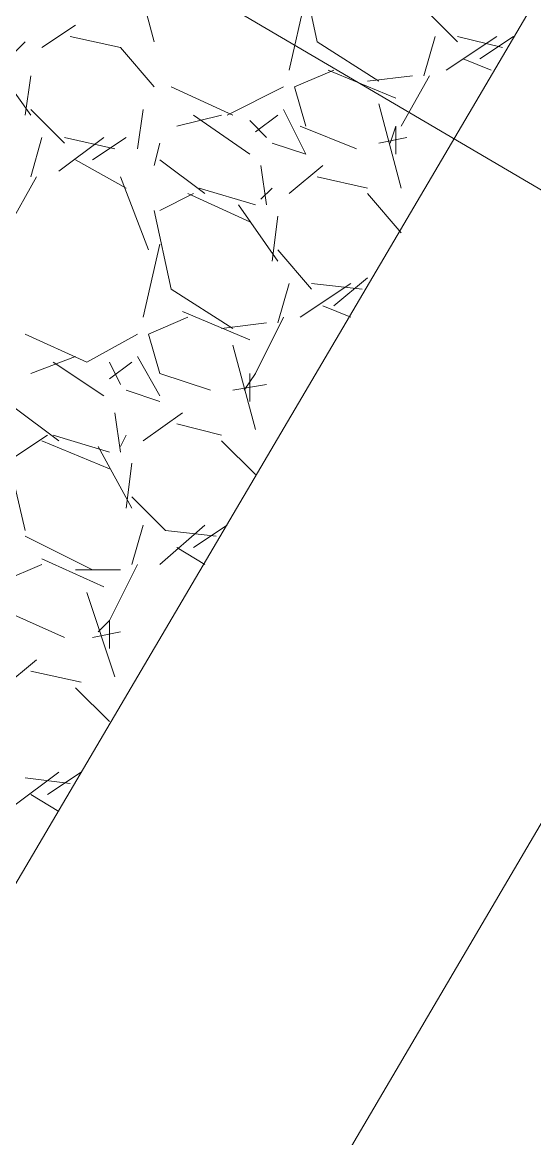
# Model space of a CAD drawing. Header units: metres. Extents: x 535260 to 535657, y 1837171 to 1837447.
# Drawn here: x 535427.725 to 535428.637, y 1837300.838 to 1837302.825 of the extents above; entities that cross this region are included whole.
import ezdxf

# ---------------------------------------------------------------- set-up
doc = ezdxf.new("R2010")
doc.units = ezdxf.units.M
doc.header["$MEASUREMENT"] = 0
doc.layers.add('Level 38', color=1, linetype='Continuous', lineweight=0)
doc.layers.add('Level 42', color=1, linetype='Continuous', lineweight=0)

msp = doc.modelspace()

# ---------------------------------------------------------------- linework, layer by layer
at = {"layer": 'Level 38', "color": 7, "linetype": 'Continuous', "lineweight": 0}
msp.add_line((535449.78, 1837290.11), (535426.55, 1837303.76), dxfattribs=at)
msp.add_line((535449.78, 1837290.11), (535426.55, 1837303.76), dxfattribs=at)
at = {"layer": 'Level 42', "color": 7, "linetype": 'Continuous', "lineweight": 0}
for p, q in [((535427.14, 1837298.83), (535431.14, 1837305.64)), ((535427.14, 1837298.83), (535431.14, 1837305.64)), ((535426.87, 1837299.86), (535430.12, 1837305.38)), ((535426.87, 1837299.86), (535430.12, 1837305.38)), ((535427.96, 1837302.79), (535427.92, 1837302.94)), ((535427.96, 1837302.79), (535427.92, 1837302.94)), ((535428.22, 1837302.93), (535428.25, 1837302.79)), ((535428.22, 1837302.93), (535428.25, 1837302.79)), ((535428.23, 1837302.87), (535428.2, 1837302.74)), ((535428.23, 1837302.87), (535428.2, 1837302.74)), ((535428.44, 1837302.85), (535428.5, 1837302.79)), ((535428.44, 1837302.85), (535428.5, 1837302.79)), ((535427.76, 1837302.78), (535427.82, 1837302.82)), ((535427.76, 1837302.78), (535427.82, 1837302.82)), ((535427.81, 1837302.8), (535427.9, 1837302.78)), ((535427.81, 1837302.8), (535427.9, 1837302.78)), ((535428.44, 1837302.73), (535428.46, 1837302.8)), ((535428.44, 1837302.73), (535428.46, 1837302.8)), ((535428.48, 1837302.74), (535428.57, 1837302.8)), ((535428.48, 1837302.74), (535428.57, 1837302.8)), ((535428.5, 1837302.8), (535428.58, 1837302.78)), ((535428.5, 1837302.8), (535428.58, 1837302.78)), ((535428.54, 1837302.76), (535428.6, 1837302.8)), ((535428.54, 1837302.76), (535428.6, 1837302.8)), ((535427.73, 1837302.79), (535427.71, 1837302.77)), ((535427.73, 1837302.79), (535427.71, 1837302.77)), ((535427.9, 1837302.78), (535427.96, 1837302.71)), ((535427.9, 1837302.78), (535427.96, 1837302.71)), ((535428.25, 1837302.79), (535428.36, 1837302.72)), ((535428.25, 1837302.79), (535428.36, 1837302.72)), ((535428.51, 1837302.76), (535428.56, 1837302.74)), ((535428.51, 1837302.76), (535428.56, 1837302.74)), ((535428.21, 1837302.71), (535428.28, 1837302.74)), ((535428.21, 1837302.71), (535428.28, 1837302.74)), ((535428.27, 1837302.74), (535428.39, 1837302.69)), ((535428.27, 1837302.74), (535428.39, 1837302.69)), ((535427.74, 1837302.66), (535427.69, 1837302.73)), ((535427.74, 1837302.66), (535427.69, 1837302.73)), ((535427.74, 1837302.73), (535427.73, 1837302.66)), ((535427.74, 1837302.73), (535427.73, 1837302.66)), ((535428.34, 1837302.72), (535428.42, 1837302.73)), ((535428.34, 1837302.72), (535428.42, 1837302.73)), ((535428.4, 1837302.64), (535428.45, 1837302.73)), ((535428.4, 1837302.64), (535428.45, 1837302.73)), ((535428.1, 1837302.66), (535427.99, 1837302.71)), ((535428.1, 1837302.66), (535427.99, 1837302.71)), ((535428.19, 1837302.71), (535428.09, 1837302.66)), ((535428.19, 1837302.71), (535428.09, 1837302.66)), ((535428.23, 1837302.64), (535428.21, 1837302.71)), ((535428.23, 1837302.64), (535428.21, 1837302.71)), ((535428.4, 1837302.53), (535428.36, 1837302.68)), ((535428.4, 1837302.53), (535428.36, 1837302.68)), ((535427.74, 1837302.67), (535427.8, 1837302.61)), ((535427.74, 1837302.67), (535427.8, 1837302.61)), ((535427.94, 1837302.67), (535427.93, 1837302.6)), ((535427.94, 1837302.67), (535427.93, 1837302.6)), ((535428.08, 1837302.66), (535428, 1837302.64)), ((535428.08, 1837302.66), (535428, 1837302.64)), ((535428.13, 1837302.59), (535428.03, 1837302.66)), ((535428.13, 1837302.59), (535428.03, 1837302.66)), ((535428.14, 1837302.63), (535428.18, 1837302.66)), ((535428.14, 1837302.63), (535428.18, 1837302.66)), ((535428.19, 1837302.67), (535428.23, 1837302.59)), ((535428.19, 1837302.67), (535428.23, 1837302.59)), ((535428.16, 1837302.62), (535428.13, 1837302.65)), ((535428.16, 1837302.62), (535428.13, 1837302.65)), ((535428.32, 1837302.6), (535428.22, 1837302.64)), ((535428.32, 1837302.6), (535428.22, 1837302.64)), ((535428.39, 1837302.64), (535428.38, 1837302.61)), ((535428.39, 1837302.64), (535428.38, 1837302.61)), ((535428.39, 1837302.64), (535428.39, 1837302.59)), ((535428.39, 1837302.64), (535428.39, 1837302.59)), ((535427.74, 1837302.55), (535427.76, 1837302.62)), ((535427.74, 1837302.55), (535427.76, 1837302.62)), ((535427.79, 1837302.56), (535427.87, 1837302.62)), ((535427.79, 1837302.56), (535427.87, 1837302.62)), ((535427.8, 1837302.62), (535427.89, 1837302.6)), ((535427.8, 1837302.62), (535427.89, 1837302.6)), ((535427.85, 1837302.58), (535427.91, 1837302.62)), ((535427.85, 1837302.58), (535427.91, 1837302.62)), ((535428.41, 1837302.62), (535428.36, 1837302.61)), ((535428.41, 1837302.62), (535428.36, 1837302.61)), ((535427.97, 1837302.61), (535427.96, 1837302.57)), ((535427.97, 1837302.61), (535427.96, 1837302.57)), ((535428.23, 1837302.59), (535428.17, 1837302.61)), ((535428.23, 1837302.59), (535428.17, 1837302.61)), ((535427.82, 1837302.58), (535427.91, 1837302.53)), ((535427.82, 1837302.58), (535427.91, 1837302.53)), ((535428.05, 1837302.52), (535427.97, 1837302.58)), ((535428.05, 1837302.52), (535427.97, 1837302.58)), ((535428.16, 1837302.5), (535428.15, 1837302.57)), ((535428.16, 1837302.5), (535428.15, 1837302.57)), ((535428.2, 1837302.52), (535428.26, 1837302.57)), ((535428.2, 1837302.52), (535428.26, 1837302.57)), ((535427.7, 1837302.46), (535427.75, 1837302.55)), ((535427.7, 1837302.46), (535427.75, 1837302.55)), ((535427.9, 1837302.55), (535427.95, 1837302.42)), ((535427.9, 1837302.55), (535427.95, 1837302.42)), ((535428.25, 1837302.55), (535428.34, 1837302.53)), ((535428.25, 1837302.55), (535428.34, 1837302.53)), ((535428.03, 1837302.52), (535427.97, 1837302.49)), ((535428.03, 1837302.52), (535427.97, 1837302.49)), ((535428.13, 1837302.47), (535428.02, 1837302.52)), ((535428.13, 1837302.47), (535428.02, 1837302.52)), ((535428.13, 1837302.47), (535428.02, 1837302.52)), ((535428.13, 1837302.47), (535428.02, 1837302.52)), ((535428.14, 1837302.5), (535428.04, 1837302.53)), ((535428.14, 1837302.5), (535428.04, 1837302.53)), ((535428.17, 1837302.53), (535428.15, 1837302.51)), ((535428.17, 1837302.53), (535428.15, 1837302.51)), ((535428.34, 1837302.52), (535428.4, 1837302.45)), ((535428.34, 1837302.52), (535428.4, 1837302.45)), ((535428.18, 1837302.4), (535428.11, 1837302.5)), ((535428.18, 1837302.4), (535428.11, 1837302.5)), ((535427.96, 1837302.49), (535427.99, 1837302.35)), ((535427.96, 1837302.49), (535427.99, 1837302.35)), ((535428.18, 1837302.48), (535428.17, 1837302.4)), ((535428.18, 1837302.48), (535428.17, 1837302.4)), ((535427.97, 1837302.43), (535427.94, 1837302.3)), ((535427.97, 1837302.43), (535427.94, 1837302.3)), ((535428.18, 1837302.42), (535428.24, 1837302.35)), ((535428.18, 1837302.42), (535428.24, 1837302.35)), ((535428.18, 1837302.29), (535428.2, 1837302.36)), ((535428.18, 1837302.29), (535428.2, 1837302.36)), ((535428.22, 1837302.3), (535428.31, 1837302.36)), ((535428.22, 1837302.3), (535428.31, 1837302.36)), ((535428.24, 1837302.36), (535428.33, 1837302.35)), ((535428.24, 1837302.36), (535428.33, 1837302.35)), ((535428.28, 1837302.32), (535428.34, 1837302.37)), ((535428.28, 1837302.32), (535428.34, 1837302.37)), ((535427.99, 1837302.35), (535428.1, 1837302.28)), ((535427.99, 1837302.35), (535428.1, 1837302.28)), ((535428.26, 1837302.32), (535428.31, 1837302.3)), ((535428.26, 1837302.32), (535428.31, 1837302.3)), ((535427.95, 1837302.27), (535428.02, 1837302.3)), ((535427.95, 1837302.27), (535428.02, 1837302.3)), ((535428.01, 1837302.31), (535428.13, 1837302.26)), ((535428.01, 1837302.31), (535428.13, 1837302.26)), ((535428.14, 1837302.2), (535428.19, 1837302.3)), ((535428.14, 1837302.2), (535428.19, 1837302.3)), ((535428.08, 1837302.28), (535428.16, 1837302.29)), ((535428.08, 1837302.28), (535428.16, 1837302.29)), ((535427.84, 1837302.22), (535427.73, 1837302.27)), ((535427.84, 1837302.22), (535427.73, 1837302.27)), ((535427.93, 1837302.27), (535427.84, 1837302.22)), ((535427.93, 1837302.27), (535427.84, 1837302.22)), ((535427.97, 1837302.2), (535427.95, 1837302.27)), ((535427.97, 1837302.2), (535427.95, 1837302.27)), ((535428.14, 1837302.1), (535428.1, 1837302.25)), ((535428.14, 1837302.1), (535428.1, 1837302.25)), ((535427.82, 1837302.23), (535427.74, 1837302.2)), ((535427.82, 1837302.23), (535427.74, 1837302.2)), ((535427.93, 1837302.23), (535427.97, 1837302.16)), ((535427.93, 1837302.23), (535427.97, 1837302.16)), ((535427.87, 1837302.16), (535427.78, 1837302.22)), ((535427.87, 1837302.16), (535427.78, 1837302.22)), ((535427.9, 1837302.18), (535427.88, 1837302.22)), ((535427.88, 1837302.19), (535427.92, 1837302.22)), ((535427.9, 1837302.18), (535427.88, 1837302.22)), ((535427.88, 1837302.19), (535427.92, 1837302.22)), ((535428.06, 1837302.17), (535427.97, 1837302.2)), ((535428.06, 1837302.17), (535427.97, 1837302.2)), ((535428.14, 1837302.2), (535428.12, 1837302.17)), ((535428.14, 1837302.2), (535428.12, 1837302.17)), ((535428.13, 1837302.2), (535428.13, 1837302.15)), ((535428.13, 1837302.2), (535428.13, 1837302.15)), ((535427.97, 1837302.15), (535427.91, 1837302.17)), ((535427.97, 1837302.15), (535427.91, 1837302.17)), ((535428.16, 1837302.18), (535428.1, 1837302.17)), ((535428.16, 1837302.18), (535428.1, 1837302.17)), ((535427.79, 1837302.08), (535427.71, 1837302.14)), ((535427.79, 1837302.08), (535427.71, 1837302.14)), ((535427.9, 1837302.06), (535427.89, 1837302.13)), ((535427.9, 1837302.06), (535427.89, 1837302.13)), ((535427.94, 1837302.08), (535428.01, 1837302.13)), ((535427.94, 1837302.08), (535428.01, 1837302.13)), ((535428, 1837302.11), (535428.08, 1837302.09)), ((535428, 1837302.11), (535428.08, 1837302.09)), ((535427.77, 1837302.09), (535427.71, 1837302.05)), ((535427.77, 1837302.09), (535427.71, 1837302.05)), ((535427.88, 1837302.06), (535427.78, 1837302.09)), ((535427.88, 1837302.06), (535427.78, 1837302.09)), ((535427.91, 1837302.09), (535427.9, 1837302.07)), ((535427.91, 1837302.09), (535427.9, 1837302.07)), ((535427.88, 1837302.03), (535427.76, 1837302.08)), ((535427.88, 1837302.03), (535427.76, 1837302.08)), ((535427.88, 1837302.03), (535427.76, 1837302.08)), ((535427.88, 1837302.03), (535427.76, 1837302.08)), ((535427.92, 1837301.96), (535427.86, 1837302.07)), ((535427.92, 1837301.96), (535427.86, 1837302.07)), ((535428.08, 1837302.08), (535428.14, 1837302.02)), ((535428.08, 1837302.08), (535428.14, 1837302.02)), ((535427.7, 1837302.05), (535427.73, 1837301.92)), ((535427.7, 1837302.05), (535427.73, 1837301.92)), ((535427.92, 1837302.04), (535427.91, 1837301.96)), ((535427.92, 1837302.04), (535427.91, 1837301.96)), ((535427.92, 1837301.98), (535427.98, 1837301.92)), ((535427.92, 1837301.98), (535427.98, 1837301.92)), ((535427.92, 1837301.86), (535427.94, 1837301.93)), ((535427.92, 1837301.86), (535427.94, 1837301.93)), ((535427.97, 1837301.86), (535428.05, 1837301.93)), ((535427.97, 1837301.86), (535428.05, 1837301.93)), ((535428.03, 1837301.89), (535428.09, 1837301.93)), ((535428.03, 1837301.89), (535428.09, 1837301.93)), ((535427.73, 1837301.91), (535427.85, 1837301.85)), ((535427.73, 1837301.91), (535427.85, 1837301.85)), ((535427.98, 1837301.92), (535428.07, 1837301.91)), ((535427.98, 1837301.92), (535428.07, 1837301.91)), ((535428, 1837301.89), (535428.05, 1837301.86)), ((535428, 1837301.89), (535428.05, 1837301.86)), ((535427.76, 1837301.87), (535427.87, 1837301.82)), ((535427.76, 1837301.87), (535427.87, 1837301.82)), ((535427.69, 1837301.83), (535427.76, 1837301.86)), ((535427.69, 1837301.83), (535427.76, 1837301.86)), ((535427.82, 1837301.85), (535427.9, 1837301.85)), ((535427.82, 1837301.85), (535427.9, 1837301.85)), ((535427.88, 1837301.76), (535427.93, 1837301.86)), ((535427.88, 1837301.76), (535427.93, 1837301.86)), ((535427.89, 1837301.66), (535427.84, 1837301.81)), ((535427.89, 1837301.66), (535427.84, 1837301.81)), ((535427.8, 1837301.73), (535427.71, 1837301.77)), ((535427.8, 1837301.73), (535427.71, 1837301.77)), ((535427.88, 1837301.76), (535427.86, 1837301.74)), ((535427.88, 1837301.76), (535427.86, 1837301.74)), ((535427.88, 1837301.76), (535427.88, 1837301.71)), ((535427.88, 1837301.76), (535427.88, 1837301.71)), ((535427.9, 1837301.74), (535427.85, 1837301.73)), ((535427.9, 1837301.74), (535427.85, 1837301.73)), ((535427.69, 1837301.64), (535427.75, 1837301.69)), ((535427.69, 1837301.64), (535427.75, 1837301.69)), ((535427.74, 1837301.67), (535427.83, 1837301.65)), ((535427.74, 1837301.67), (535427.83, 1837301.65)), ((535427.82, 1837301.64), (535427.88, 1837301.58)), ((535427.82, 1837301.64), (535427.88, 1837301.58)), ((535427.71, 1837301.43), (535427.79, 1837301.49)), ((535427.71, 1837301.43), (535427.79, 1837301.49)), ((535427.77, 1837301.45), (535427.83, 1837301.49)), ((535427.77, 1837301.45), (535427.83, 1837301.49)), ((535427.73, 1837301.48), (535427.81, 1837301.47)), ((535427.73, 1837301.48), (535427.81, 1837301.47)), ((535427.74, 1837301.45), (535427.79, 1837301.42)), ((535427.74, 1837301.45), (535427.79, 1837301.42))]:
    msp.add_line(p, q, dxfattribs=at)

doc.saveas('drawing.dxf')
